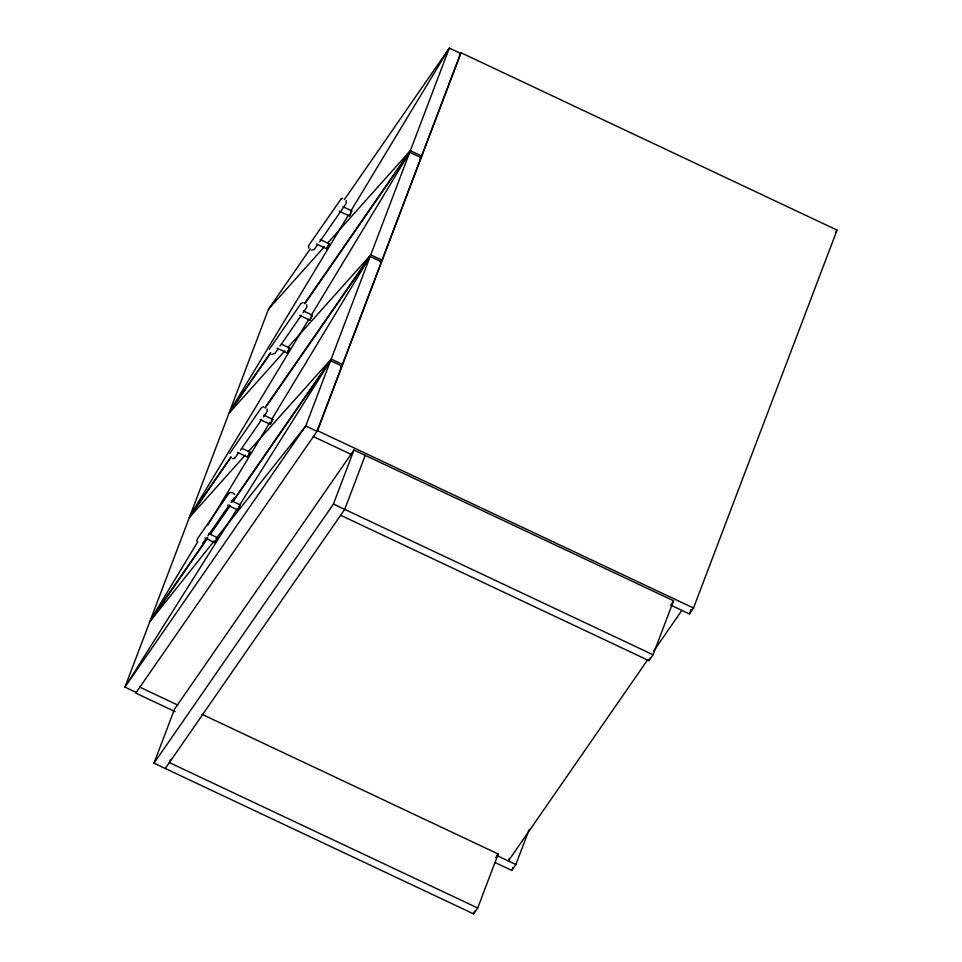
<?xml version="1.0" encoding="UTF-8"?>
<svg xmlns="http://www.w3.org/2000/svg" width="962" height="962" viewBox="0 0 962 962"><rect width="100%" height="100%" fill="white"/><g stroke="black" fill="none" stroke-linecap="round" stroke-linejoin="round"><path stroke-width="1.44" d="M312.434 315.283L310.017 319.841M329.293 243.891L326.996 248.785L327.152 247.655M349.555 215.921L350.18 214.057M351.659 211.255L349.591 216.041L339.309 211.183M308.549 245.695L308.742 248.064M237.975 509.463L240.308 504.942L231.313 500.697M270.478 423.893L272.811 419.372L263.816 415.127M287.638 351.671L287.301 353.03L289.682 347.979L281.962 344.336M238.059 509.175L238.816 507.359M310.281 319.047L310.606 318.254M207.744 538.035L149.759 621.789L124.94 687.108L136.219 692.436M207.515 537.65L150.373 620.165L189.334 517.592L231.12 457.239M230.892 456.854L189.947 515.969L228.92 413.395L270.707 353.042M270.466 352.657L229.533 411.772L268.494 309.199L310.281 248.845M202.104 714.357L498.208 854.003L477.705 907.996L473.617 913.9L153.992 763.167L174.507 709.186L353.944 450.048L673.568 600.781L653.054 654.773L648.965 660.678L340.632 515.259M170.418 759.812L169.372 762.589L477.705 907.996M340.752 366.847L342.46 364.394L381.421 261.808L370.142 256.493L265.235 407.984M380.327 262.65L382.034 260.197L421.007 157.612L409.716 152.297L304.822 303.788M419.913 158.465L421.621 156L460.582 53.415L449.302 48.1L344.396 199.591M175.132 711.652L135.762 693.085L317.484 430.675L461.038 52.766L837.06 230.098L693.506 608.008L689.417 613.912L670.406 604.954M153.992 763.167L333.441 504.04L353.944 450.048M365.223 455.375L344.721 509.355L165.284 768.494M473.617 913.9L474.663 911.134M509.415 858.188L508.357 860.966L647.703 659.74M495.502 862.734L511.784 870.418L512.854 867.604M511.784 870.418L515.872 864.513L529.22 829.388M648.965 660.678L650.023 657.9M689.417 613.912L691.017 609.692M248.304 455.279L247.715 457.227L250.096 452.176L242.388 448.532M215.801 540.848L215.211 542.796L217.592 537.746L208.598 533.501M270.767 423.064L271.32 421.789M327.477 246.861L327.934 245.863M350.649 213.059L351.118 212.145M288.191 350.396L288.504 349.747M248.605 454.593L249.242 453.342M216.101 540.163L216.739 538.912M238.985 507.022L240.308 504.942M311.219 316.943L312.397 315.175L303.403 310.93M271.645 421.14L272.811 419.372M308.562 245.683L341.137 198.845M328.583 244.649L329.293 243.879M216.919 538.6L217.592 537.746M229.533 411.772L348.352 215.163M350.673 211.303L449.302 48.1L410.341 150.673L304.581 303.391M189.947 515.969L308.766 319.36M311.099 315.5L409.716 152.297L370.755 254.87L265.007 407.587M150.373 620.165L197.739 541.774M207.84 525.072L269.961 422.27M271.512 419.697L370.142 256.493L331.181 359.067L232.239 501.936M236.953 509.295L124.94 687.108L305.748 426.01L330.555 360.69L341.847 366.005L317.027 431.337L305.748 426.01L216.077 538.552M239.358 505.483L330.555 360.69L233.333 501.094M289.117 348.641L289.682 347.979M249.543 452.837L250.096 452.176M314.454 249.278L317.881 244.348M319.588 241.871L346.079 203.619L346.272 200.577M459.403 55.123L461.038 52.766M269.36 349.23L300.974 303.559M278.295 348.545L274.879 353.475L271.897 354.365M280.002 346.067L301.371 315.211M303.078 312.746L306.878 307.167L306.698 304.774M229.774 453.427L261.399 407.756L263.516 406.782M238.72 452.741L234.728 458.189M240.428 450.264L261.796 419.408M263.504 416.943L267.292 411.363L267.111 408.97M228.896 493.326L197.27 538.997L196.789 541.233M202.79 543.241L206.217 538.311M207.924 535.834L229.293 504.978M231 502.513L234.415 497.582M210.065 533.958L229.69 505.627M210.305 534.343L229.918 506.012M835.425 232.455L837.06 230.098M495.755 857.551L498.208 854.003M671.933 603.138L673.568 600.781M653.679 651.106L681.89 610.365M149.759 621.789L214.201 540.897M268.494 309.199L324.435 246.681M327.429 243.338L410.341 150.673L421.621 156M228.92 413.395L284.848 350.877M287.854 347.535L370.755 254.87L382.034 260.197M189.334 517.592L245.274 455.074M248.268 451.731L331.181 359.067L342.46 364.394M314.442 249.302L311.472 250.168M300.998 303.547L303.102 302.585M326.876 248.833L316.594 243.987M341.149 198.833L342.676 198.388M233.994 458.525L234.704 458.201M229.485 492.797L230.195 492.472M233.982 458.525L232.311 458.561M230.207 492.472L232.708 492.724L234.608 494.54M342.977 206.734L351.972 210.979M320.262 239.538L329.257 243.783M299.723 315.38L310.017 320.238M277.008 348.184L287.301 353.03M317.484 430.675L693.506 608.008M313.396 436.58L351.407 454.509M260.149 419.576L270.43 424.434M237.434 452.38L247.715 457.227M333.441 504.04L653.054 654.773M227.633 505.146L237.927 510.004M204.93 537.95L215.211 542.796M139.851 687.181L177.862 705.11M496.873 855.555L515.872 864.513"/></g></svg>
